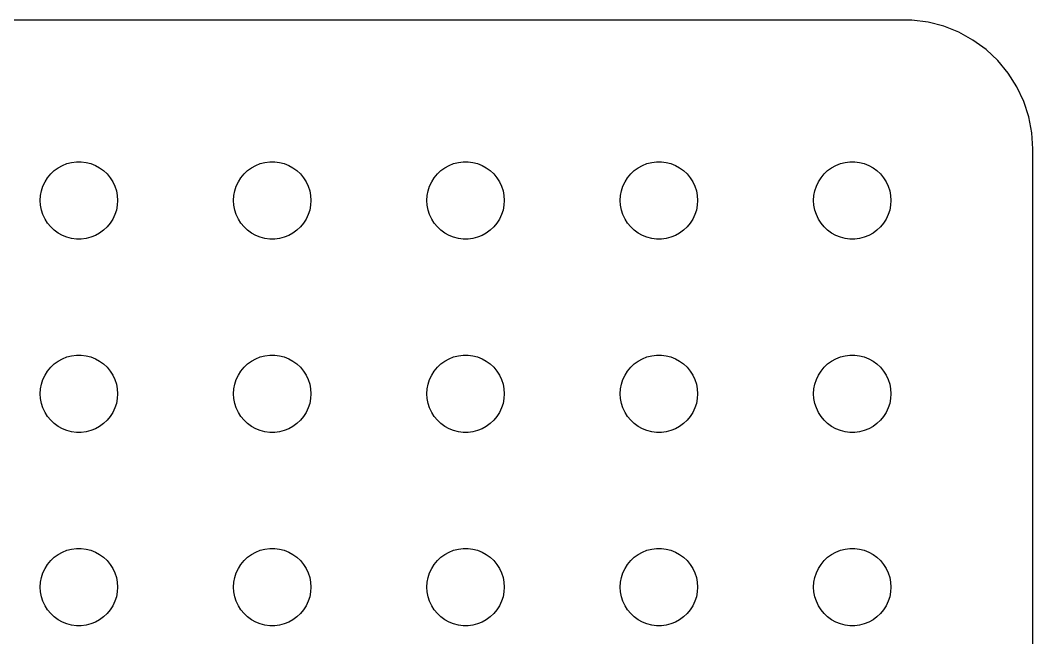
# Model space of a CAD drawing. Header units: metres. Extents: x -74 to 74, y -44 to 44.
# Drawn here: x 35.23 to 74.5, y 20.53 to 44.49 of the extents above; entities that cross this region are included whole.
import ezdxf

# ---------------------------------------------------------------- set-up
doc = ezdxf.new("R2010")
doc.units = ezdxf.units.M

msp = doc.modelspace()

# ---------------------------------------------------------------- linework, layer by layer
for p, q in [((69.8139, 44.4901), (-69.8139, 44.4901)), ((70.4369, 44.4114), (69.8139, 44.4901)), ((71.0451, 44.2553), (70.4369, 44.4114)), ((71.6289, 44.0241), (71.0451, 44.2553)), ((72.1791, 43.7216), (71.6289, 44.0241)), ((72.6871, 43.3526), (72.1791, 43.7216)), ((73.1448, 42.9227), (72.6871, 43.3526)), ((73.5451, 42.4389), (73.1448, 42.9227)), ((73.8815, 41.9088), (73.5451, 42.4389)), ((74.1489, 41.3406), (73.8815, 41.9088)), ((74.3429, 40.7434), (74.1489, 41.3406)), ((74.4606, 40.1267), (74.3429, 40.7434)), ((74.5, 39.5), (74.4606, 40.1267)), ((74.5, -39.5), (74.5, 39.5)), ((36.8613, 38.8572), (37.0365, 38.9266)), ((37.0365, 38.9266), (37.2189, 38.9734)), ((37.2189, 38.9734), (37.4058, 38.997)), ((37.4058, 38.997), (37.5942, 38.997)), ((37.5942, 38.997), (37.7811, 38.9734)), ((37.7811, 38.9734), (37.9635, 38.9266)), ((37.9635, 38.9266), (38.1387, 38.8572)), ((44.3613, 38.8572), (44.5365, 38.9266)), ((44.5365, 38.9266), (44.7189, 38.9734)), ((44.7189, 38.9734), (44.9058, 38.997)), ((44.9058, 38.997), (45.0942, 38.997)), ((45.0942, 38.997), (45.2811, 38.9734)), ((45.2811, 38.9734), (45.4635, 38.9266)), ((45.4635, 38.9266), (45.6387, 38.8572)), ((51.8613, 38.8572), (52.0365, 38.9266)), ((52.0365, 38.9266), (52.2189, 38.9734)), ((52.2189, 38.9734), (52.4058, 38.997)), ((52.4058, 38.997), (52.5942, 38.997)), ((52.5942, 38.997), (52.7811, 38.9734)), ((52.7811, 38.9734), (52.9635, 38.9266)), ((52.9635, 38.9266), (53.1387, 38.8572)), ((59.3613, 38.8572), (59.5365, 38.9266)), ((59.5365, 38.9266), (59.7189, 38.9734)), ((59.7189, 38.9734), (59.9058, 38.997)), ((59.9058, 38.997), (60.0942, 38.997)), ((60.0942, 38.997), (60.2811, 38.9734)), ((60.2811, 38.9734), (60.4635, 38.9266)), ((60.4635, 38.9266), (60.6387, 38.8572)), ((66.8613, 38.8572), (67.0365, 38.9266)), ((67.0365, 38.9266), (67.2189, 38.9734)), ((67.2189, 38.9734), (67.4058, 38.997)), ((67.4058, 38.997), (67.5942, 38.997)), ((67.5942, 38.997), (67.7811, 38.9734)), ((67.7811, 38.9734), (67.9635, 38.9266)), ((67.9635, 38.9266), (68.1387, 38.8572)), ((36.2865, 38.3817), (36.4065, 38.5268)), ((36.4065, 38.5268), (36.5439, 38.6558)), ((36.5439, 38.6558), (36.6963, 38.7665)), ((36.6963, 38.7665), (36.8613, 38.8572)), ((38.1387, 38.8572), (38.3037, 38.7665)), ((38.3037, 38.7665), (38.4561, 38.6558)), ((38.4561, 38.6558), (38.5934, 38.5268)), ((38.5934, 38.5268), (38.7135, 38.3817)), ((43.7865, 38.3817), (43.9065, 38.5268)), ((43.9065, 38.5268), (44.0439, 38.6558)), ((44.0439, 38.6558), (44.1963, 38.7665)), ((44.1963, 38.7665), (44.3613, 38.8572)), ((45.6387, 38.8572), (45.8037, 38.7665)), ((45.8037, 38.7665), (45.9561, 38.6558)), ((45.9561, 38.6558), (46.0934, 38.5268)), ((46.0934, 38.5268), (46.2135, 38.3817)), ((51.2865, 38.3817), (51.4065, 38.5268)), ((51.4065, 38.5268), (51.5439, 38.6558)), ((51.5439, 38.6558), (51.6963, 38.7665)), ((51.6963, 38.7665), (51.8613, 38.8572)), ((53.1387, 38.8572), (53.3037, 38.7665)), ((53.3037, 38.7665), (53.4561, 38.6558)), ((53.4561, 38.6558), (53.5934, 38.5268)), ((53.5934, 38.5268), (53.7135, 38.3817)), ((58.7865, 38.3817), (58.9065, 38.5268)), ((58.9065, 38.5268), (59.0439, 38.6558)), ((59.0439, 38.6558), (59.1963, 38.7665)), ((59.1963, 38.7665), (59.3613, 38.8572)), ((60.6387, 38.8572), (60.8037, 38.7665)), ((60.8037, 38.7665), (60.9561, 38.6558)), ((60.9561, 38.6558), (61.0934, 38.5268)), ((61.0934, 38.5268), (61.2135, 38.3817)), ((66.2865, 38.3817), (66.4065, 38.5268)), ((66.4065, 38.5268), (66.5439, 38.6558)), ((66.5439, 38.6558), (66.6963, 38.7665)), ((66.6963, 38.7665), (66.8613, 38.8572)), ((68.1387, 38.8572), (68.3037, 38.7665)), ((68.3037, 38.7665), (68.4561, 38.6558)), ((68.4561, 38.6558), (68.5934, 38.5268)), ((68.5934, 38.5268), (68.7135, 38.3817)), ((36.1053, 38.0522), (36.1855, 38.2226)), ((36.1855, 38.2226), (36.2865, 38.3817)), ((38.7135, 38.3817), (38.8145, 38.2226)), ((38.8145, 38.2226), (38.8947, 38.0522)), ((43.6053, 38.0522), (43.6855, 38.2226)), ((43.6855, 38.2226), (43.7865, 38.3817)), ((46.2135, 38.3817), (46.3145, 38.2226)), ((46.3145, 38.2226), (46.3947, 38.0522)), ((51.1053, 38.0522), (51.1855, 38.2226)), ((51.1855, 38.2226), (51.2865, 38.3817)), ((53.7135, 38.3817), (53.8145, 38.2226)), ((53.8145, 38.2226), (53.8947, 38.0522)), ((58.6053, 38.0522), (58.6855, 38.2226)), ((58.6855, 38.2226), (58.7865, 38.3817)), ((61.2135, 38.3817), (61.3145, 38.2226)), ((61.3145, 38.2226), (61.3947, 38.0522)), ((66.1053, 38.0522), (66.1855, 38.2226)), ((66.1855, 38.2226), (66.2865, 38.3817)), ((68.7135, 38.3817), (68.8145, 38.2226)), ((68.8145, 38.2226), (68.8947, 38.0522)), ((36.0118, 37.688), (36.0471, 37.873)), ((36.0471, 37.873), (36.1053, 38.0522)), ((38.8947, 38.0522), (38.9529, 37.873)), ((38.9529, 37.873), (38.9882, 37.688)), ((43.5118, 37.688), (43.5471, 37.873)), ((43.5471, 37.873), (43.6053, 38.0522)), ((46.3947, 38.0522), (46.4529, 37.873)), ((46.4529, 37.873), (46.4882, 37.688)), ((51.0118, 37.688), (51.0471, 37.873)), ((51.0471, 37.873), (51.1053, 38.0522)), ((53.8947, 38.0522), (53.9529, 37.873)), ((53.9529, 37.873), (53.9882, 37.688)), ((58.5118, 37.688), (58.5471, 37.873)), ((58.5471, 37.873), (58.6053, 38.0522)), ((61.3947, 38.0522), (61.4529, 37.873)), ((61.4529, 37.873), (61.4882, 37.688)), ((66.0118, 37.688), (66.0471, 37.873)), ((66.0471, 37.873), (66.1053, 38.0522)), ((68.8947, 38.0522), (68.9529, 37.873)), ((68.9529, 37.873), (68.9882, 37.688)), ((36, 37.5), (36.0118, 37.688)), ((36.0118, 37.312), (36, 37.5)), ((36.0471, 37.127), (36.0118, 37.312)), ((38.9882, 37.312), (38.9529, 37.127)), ((38.9882, 37.688), (39, 37.5)), ((39, 37.5), (38.9882, 37.312)), ((43.5, 37.5), (43.5118, 37.688)), ((43.5118, 37.312), (43.5, 37.5)), ((43.5471, 37.127), (43.5118, 37.312)), ((46.4882, 37.312), (46.4529, 37.127)), ((46.4882, 37.688), (46.5, 37.5)), ((46.5, 37.5), (46.4882, 37.312)), ((51, 37.5), (51.0118, 37.688)), ((51.0118, 37.312), (51, 37.5)), ((51.0471, 37.127), (51.0118, 37.312)), ((53.9882, 37.312), (53.9529, 37.127)), ((53.9882, 37.688), (54, 37.5)), ((54, 37.5), (53.9882, 37.312)), ((58.5, 37.5), (58.5118, 37.688)), ((58.5118, 37.312), (58.5, 37.5)), ((58.5471, 37.127), (58.5118, 37.312)), ((61.4882, 37.312), (61.4529, 37.127)), ((61.4882, 37.688), (61.5, 37.5)), ((61.5, 37.5), (61.4882, 37.312)), ((66, 37.5), (66.0118, 37.688)), ((66.0118, 37.312), (66, 37.5)), ((66.0471, 37.127), (66.0118, 37.312)), ((68.9882, 37.312), (68.9529, 37.127)), ((68.9882, 37.688), (69, 37.5)), ((69, 37.5), (68.9882, 37.312)), ((36.1053, 36.9478), (36.0471, 37.127)), ((36.1855, 36.7774), (36.1053, 36.9478)), ((38.8947, 36.9478), (38.8145, 36.7774)), ((38.9529, 37.127), (38.8947, 36.9478)), ((43.6053, 36.9478), (43.5471, 37.127)), ((43.6855, 36.7774), (43.6053, 36.9478)), ((46.3947, 36.9478), (46.3145, 36.7774)), ((46.4529, 37.127), (46.3947, 36.9478)), ((51.1053, 36.9478), (51.0471, 37.127)), ((51.1855, 36.7774), (51.1053, 36.9478)), ((53.8947, 36.9478), (53.8145, 36.7774)), ((53.9529, 37.127), (53.8947, 36.9478)), ((58.6053, 36.9478), (58.5471, 37.127)), ((58.6855, 36.7774), (58.6053, 36.9478)), ((61.3947, 36.9478), (61.3145, 36.7774)), ((61.4529, 37.127), (61.3947, 36.9478)), ((66.1053, 36.9478), (66.0471, 37.127)), ((66.1855, 36.7774), (66.1053, 36.9478)), ((68.8947, 36.9478), (68.8145, 36.7774)), ((68.9529, 37.127), (68.8947, 36.9478)), ((36.2865, 36.6183), (36.1855, 36.7774)), ((36.4065, 36.4732), (36.2865, 36.6183)), ((38.7135, 36.6183), (38.5934, 36.4732)), ((38.8145, 36.7774), (38.7135, 36.6183)), ((43.7865, 36.6183), (43.6855, 36.7774)), ((43.9065, 36.4732), (43.7865, 36.6183)), ((46.2135, 36.6183), (46.0934, 36.4732)), ((46.3145, 36.7774), (46.2135, 36.6183)), ((51.2865, 36.6183), (51.1855, 36.7774)), ((51.4065, 36.4732), (51.2865, 36.6183)), ((53.7135, 36.6183), (53.5934, 36.4732)), ((53.8145, 36.7774), (53.7135, 36.6183)), ((58.7865, 36.6183), (58.6855, 36.7774)), ((58.9065, 36.4732), (58.7865, 36.6183)), ((61.2135, 36.6183), (61.0934, 36.4732)), ((61.3145, 36.7774), (61.2135, 36.6183)), ((66.2865, 36.6183), (66.1855, 36.7774)), ((66.4065, 36.4732), (66.2865, 36.6183)), ((68.7135, 36.6183), (68.5934, 36.4732)), ((68.8145, 36.7774), (68.7135, 36.6183)), ((36.5439, 36.3442), (36.4065, 36.4732)), ((36.6963, 36.2335), (36.5439, 36.3442)), ((36.8613, 36.1428), (36.6963, 36.2335)), ((37.0365, 36.0734), (36.8613, 36.1428)), ((38.1387, 36.1428), (37.9635, 36.0734)), ((38.3037, 36.2335), (38.1387, 36.1428)), ((38.4561, 36.3442), (38.3037, 36.2335)), ((38.5934, 36.4732), (38.4561, 36.3442)), ((44.0439, 36.3442), (43.9065, 36.4732)), ((44.1963, 36.2335), (44.0439, 36.3442)), ((44.3613, 36.1428), (44.1963, 36.2335)), ((44.5365, 36.0734), (44.3613, 36.1428)), ((45.6387, 36.1428), (45.4635, 36.0734)), ((45.8037, 36.2335), (45.6387, 36.1428)), ((45.9561, 36.3442), (45.8037, 36.2335)), ((46.0934, 36.4732), (45.9561, 36.3442)), ((51.5439, 36.3442), (51.4065, 36.4732)), ((51.6963, 36.2335), (51.5439, 36.3442)), ((51.8613, 36.1428), (51.6963, 36.2335)), ((52.0365, 36.0734), (51.8613, 36.1428)), ((53.1387, 36.1428), (52.9635, 36.0734)), ((53.3037, 36.2335), (53.1387, 36.1428)), ((53.4561, 36.3442), (53.3037, 36.2335)), ((53.5934, 36.4732), (53.4561, 36.3442)), ((59.0439, 36.3442), (58.9065, 36.4732)), ((59.1963, 36.2335), (59.0439, 36.3442)), ((59.3613, 36.1428), (59.1963, 36.2335)), ((59.5365, 36.0734), (59.3613, 36.1428)), ((60.6387, 36.1428), (60.4635, 36.0734)), ((60.8037, 36.2335), (60.6387, 36.1428)), ((60.9561, 36.3442), (60.8037, 36.2335)), ((61.0934, 36.4732), (60.9561, 36.3442)), ((66.5439, 36.3442), (66.4065, 36.4732)), ((66.6963, 36.2335), (66.5439, 36.3442)), ((66.8613, 36.1428), (66.6963, 36.2335)), ((67.0365, 36.0734), (66.8613, 36.1428)), ((68.1387, 36.1428), (67.9635, 36.0734)), ((68.3037, 36.2335), (68.1387, 36.1428)), ((68.4561, 36.3442), (68.3037, 36.2335)), ((68.5934, 36.4732), (68.4561, 36.3442)), ((37.2189, 36.0266), (37.0365, 36.0734)), ((37.4058, 36.003), (37.2189, 36.0266)), ((37.5942, 36.003), (37.4058, 36.003)), ((37.7811, 36.0266), (37.5942, 36.003)), ((37.9635, 36.0734), (37.7811, 36.0266)), ((44.7189, 36.0266), (44.5365, 36.0734)), ((44.9058, 36.003), (44.7189, 36.0266)), ((45.0942, 36.003), (44.9058, 36.003)), ((45.2811, 36.0266), (45.0942, 36.003)), ((45.4635, 36.0734), (45.2811, 36.0266)), ((52.2189, 36.0266), (52.0365, 36.0734)), ((52.4058, 36.003), (52.2189, 36.0266)), ((52.5942, 36.003), (52.4058, 36.003)), ((52.7811, 36.0266), (52.5942, 36.003)), ((52.9635, 36.0734), (52.7811, 36.0266)), ((59.7189, 36.0266), (59.5365, 36.0734)), ((59.9058, 36.003), (59.7189, 36.0266)), ((60.0942, 36.003), (59.9058, 36.003)), ((60.2811, 36.0266), (60.0942, 36.003)), ((60.4635, 36.0734), (60.2811, 36.0266)), ((67.2189, 36.0266), (67.0365, 36.0734)), ((67.4058, 36.003), (67.2189, 36.0266)), ((67.5942, 36.003), (67.4058, 36.003)), ((67.7811, 36.0266), (67.5942, 36.003)), ((67.9635, 36.0734), (67.7811, 36.0266)), ((36.8613, 31.3572), (37.0365, 31.4266)), ((37.0365, 31.4266), (37.2189, 31.4734)), ((37.2189, 31.4734), (37.4058, 31.497)), ((37.4058, 31.497), (37.5942, 31.497)), ((37.5942, 31.497), (37.7811, 31.4734)), ((37.7811, 31.4734), (37.9635, 31.4266)), ((37.9635, 31.4266), (38.1387, 31.3572)), ((44.3613, 31.3572), (44.5365, 31.4266)), ((44.5365, 31.4266), (44.7189, 31.4734)), ((44.7189, 31.4734), (44.9058, 31.497)), ((44.9058, 31.497), (45.0942, 31.497)), ((45.0942, 31.497), (45.2811, 31.4734)), ((45.2811, 31.4734), (45.4635, 31.4266)), ((45.4635, 31.4266), (45.6387, 31.3572)), ((51.8613, 31.3572), (52.0365, 31.4266)), ((52.0365, 31.4266), (52.2189, 31.4734)), ((52.2189, 31.4734), (52.4058, 31.497)), ((52.4058, 31.497), (52.5942, 31.497)), ((52.5942, 31.497), (52.7811, 31.4734)), ((52.7811, 31.4734), (52.9635, 31.4266)), ((52.9635, 31.4266), (53.1387, 31.3572)), ((59.3613, 31.3572), (59.5365, 31.4266)), ((59.5365, 31.4266), (59.7189, 31.4734)), ((59.7189, 31.4734), (59.9058, 31.497)), ((59.9058, 31.497), (60.0942, 31.497)), ((60.0942, 31.497), (60.2811, 31.4734)), ((60.2811, 31.4734), (60.4635, 31.4266)), ((60.4635, 31.4266), (60.6387, 31.3572)), ((66.8613, 31.3572), (67.0365, 31.4266)), ((67.0365, 31.4266), (67.2189, 31.4734)), ((67.2189, 31.4734), (67.4058, 31.497)), ((67.4058, 31.497), (67.5942, 31.497)), ((67.5942, 31.497), (67.7811, 31.4734)), ((67.7811, 31.4734), (67.9635, 31.4266)), ((67.9635, 31.4266), (68.1387, 31.3572)), ((36.4065, 31.0268), (36.5439, 31.1558)), ((36.5439, 31.1558), (36.6963, 31.2665)), ((36.6963, 31.2665), (36.8613, 31.3572)), ((38.1387, 31.3572), (38.3037, 31.2665)), ((38.3037, 31.2665), (38.4561, 31.1558)), ((38.4561, 31.1558), (38.5934, 31.0268)), ((43.9065, 31.0268), (44.0439, 31.1558)), ((44.0439, 31.1558), (44.1963, 31.2665)), ((44.1963, 31.2665), (44.3613, 31.3572)), ((45.6387, 31.3572), (45.8037, 31.2665)), ((45.8037, 31.2665), (45.9561, 31.1558)), ((45.9561, 31.1558), (46.0934, 31.0268)), ((51.4065, 31.0268), (51.5439, 31.1558)), ((51.5439, 31.1558), (51.6963, 31.2665)), ((51.6963, 31.2665), (51.8613, 31.3572)), ((53.1387, 31.3572), (53.3037, 31.2665)), ((53.3037, 31.2665), (53.4561, 31.1558)), ((53.4561, 31.1558), (53.5934, 31.0268)), ((58.9065, 31.0268), (59.0439, 31.1558)), ((59.0439, 31.1558), (59.1963, 31.2665)), ((59.1963, 31.2665), (59.3613, 31.3572)), ((60.6387, 31.3572), (60.8037, 31.2665)), ((60.8037, 31.2665), (60.9561, 31.1558)), ((60.9561, 31.1558), (61.0934, 31.0268)), ((66.4065, 31.0268), (66.5439, 31.1558)), ((66.5439, 31.1558), (66.6963, 31.2665)), ((66.6963, 31.2665), (66.8613, 31.3572)), ((68.1387, 31.3572), (68.3037, 31.2665)), ((68.3037, 31.2665), (68.4561, 31.1558)), ((68.4561, 31.1558), (68.5934, 31.0268)), ((36.1053, 30.5522), (36.1855, 30.7226)), ((36.1855, 30.7226), (36.2865, 30.8817)), ((36.2865, 30.8817), (36.4065, 31.0268)), ((38.5934, 31.0268), (38.7135, 30.8817)), ((38.7135, 30.8817), (38.8145, 30.7226)), ((38.8145, 30.7226), (38.8947, 30.5522)), ((43.6053, 30.5522), (43.6855, 30.7226)), ((43.6855, 30.7226), (43.7865, 30.8817)), ((43.7865, 30.8817), (43.9065, 31.0268)), ((46.0934, 31.0268), (46.2135, 30.8817)), ((46.2135, 30.8817), (46.3145, 30.7226)), ((46.3145, 30.7226), (46.3947, 30.5522)), ((51.1053, 30.5522), (51.1855, 30.7226)), ((51.1855, 30.7226), (51.2865, 30.8817)), ((51.2865, 30.8817), (51.4065, 31.0268)), ((53.5934, 31.0268), (53.7135, 30.8817)), ((53.7135, 30.8817), (53.8145, 30.7226)), ((53.8145, 30.7226), (53.8947, 30.5522)), ((58.6053, 30.5522), (58.6855, 30.7226)), ((58.6855, 30.7226), (58.7865, 30.8817)), ((58.7865, 30.8817), (58.9065, 31.0268)), ((61.0934, 31.0268), (61.2135, 30.8817)), ((61.2135, 30.8817), (61.3145, 30.7226)), ((61.3145, 30.7226), (61.3947, 30.5522)), ((66.1053, 30.5522), (66.1855, 30.7226)), ((66.1855, 30.7226), (66.2865, 30.8817)), ((66.2865, 30.8817), (66.4065, 31.0268)), ((68.5934, 31.0268), (68.7135, 30.8817)), ((68.7135, 30.8817), (68.8145, 30.7226)), ((68.8145, 30.7226), (68.8947, 30.5522)), ((36.0118, 30.188), (36.0471, 30.373)), ((36.0471, 30.373), (36.1053, 30.5522)), ((38.8947, 30.5522), (38.9529, 30.373)), ((38.9529, 30.373), (38.9882, 30.188)), ((43.5118, 30.188), (43.5471, 30.373)), ((43.5471, 30.373), (43.6053, 30.5522)), ((46.3947, 30.5522), (46.4529, 30.373)), ((46.4529, 30.373), (46.4882, 30.188)), ((51.0118, 30.188), (51.0471, 30.373)), ((51.0471, 30.373), (51.1053, 30.5522)), ((53.8947, 30.5522), (53.9529, 30.373)), ((53.9529, 30.373), (53.9882, 30.188)), ((58.5118, 30.188), (58.5471, 30.373)), ((58.5471, 30.373), (58.6053, 30.5522)), ((61.3947, 30.5522), (61.4529, 30.373)), ((61.4529, 30.373), (61.4882, 30.188)), ((66.0118, 30.188), (66.0471, 30.373)), ((66.0471, 30.373), (66.1053, 30.5522)), ((68.8947, 30.5522), (68.9529, 30.373)), ((68.9529, 30.373), (68.9882, 30.188)), ((36, 30), (36.0118, 30.188)), ((36.0118, 29.812), (36, 30)), ((38.9882, 30.188), (39, 30)), ((39, 30), (38.9882, 29.812)), ((43.5, 30), (43.5118, 30.188)), ((43.5118, 29.812), (43.5, 30)), ((46.4882, 30.188), (46.5, 30)), ((46.5, 30), (46.4882, 29.812)), ((51, 30), (51.0118, 30.188)), ((51.0118, 29.812), (51, 30)), ((53.9882, 30.188), (54, 30)), ((54, 30), (53.9882, 29.812)), ((58.5, 30), (58.5118, 30.188)), ((58.5118, 29.812), (58.5, 30)), ((61.4882, 30.188), (61.5, 30)), ((61.5, 30), (61.4882, 29.812)), ((66, 30), (66.0118, 30.188)), ((66.0118, 29.812), (66, 30)), ((68.9882, 30.188), (69, 30)), ((69, 30), (68.9882, 29.812)), ((36.0471, 29.627), (36.0118, 29.812)), ((36.1053, 29.4478), (36.0471, 29.627)), ((38.9529, 29.627), (38.8947, 29.4478)), ((38.9882, 29.812), (38.9529, 29.627)), ((43.5471, 29.627), (43.5118, 29.812)), ((43.6053, 29.4478), (43.5471, 29.627)), ((46.4529, 29.627), (46.3947, 29.4478)), ((46.4882, 29.812), (46.4529, 29.627)), ((51.0471, 29.627), (51.0118, 29.812)), ((51.1053, 29.4478), (51.0471, 29.627)), ((53.9529, 29.627), (53.8947, 29.4478)), ((53.9882, 29.812), (53.9529, 29.627)), ((58.5471, 29.627), (58.5118, 29.812)), ((58.6053, 29.4478), (58.5471, 29.627)), ((61.4529, 29.627), (61.3947, 29.4478)), ((61.4882, 29.812), (61.4529, 29.627)), ((66.0471, 29.627), (66.0118, 29.812)), ((66.1053, 29.4478), (66.0471, 29.627)), ((68.9529, 29.627), (68.8947, 29.4478)), ((68.9882, 29.812), (68.9529, 29.627)), ((36.1855, 29.2774), (36.1053, 29.4478)), ((36.2865, 29.1183), (36.1855, 29.2774)), ((36.4065, 28.9732), (36.2865, 29.1183)), ((38.7135, 29.1183), (38.5934, 28.9732)), ((38.8145, 29.2774), (38.7135, 29.1183)), ((38.8947, 29.4478), (38.8145, 29.2774)), ((43.6855, 29.2774), (43.6053, 29.4478)), ((43.7865, 29.1183), (43.6855, 29.2774)), ((43.9065, 28.9732), (43.7865, 29.1183)), ((46.2135, 29.1183), (46.0934, 28.9732)), ((46.3145, 29.2774), (46.2135, 29.1183)), ((46.3947, 29.4478), (46.3145, 29.2774)), ((51.1855, 29.2774), (51.1053, 29.4478)), ((51.2865, 29.1183), (51.1855, 29.2774)), ((51.4065, 28.9732), (51.2865, 29.1183)), ((53.7135, 29.1183), (53.5934, 28.9732)), ((53.8145, 29.2774), (53.7135, 29.1183)), ((53.8947, 29.4478), (53.8145, 29.2774)), ((58.6855, 29.2774), (58.6053, 29.4478)), ((58.7865, 29.1183), (58.6855, 29.2774)), ((58.9065, 28.9732), (58.7865, 29.1183)), ((61.2135, 29.1183), (61.0934, 28.9732)), ((61.3145, 29.2774), (61.2135, 29.1183)), ((61.3947, 29.4478), (61.3145, 29.2774)), ((66.1855, 29.2774), (66.1053, 29.4478)), ((66.2865, 29.1183), (66.1855, 29.2774)), ((66.4065, 28.9732), (66.2865, 29.1183)), ((68.7135, 29.1183), (68.5934, 28.9732)), ((68.8145, 29.2774), (68.7135, 29.1183)), ((68.8947, 29.4478), (68.8145, 29.2774)), ((36.5439, 28.8442), (36.4065, 28.9732)), ((36.6963, 28.7335), (36.5439, 28.8442)), ((36.8613, 28.6427), (36.6963, 28.7335)), ((38.3037, 28.7335), (38.1387, 28.6427)), ((38.4561, 28.8442), (38.3037, 28.7335)), ((38.5934, 28.9732), (38.4561, 28.8442)), ((44.0439, 28.8442), (43.9065, 28.9732)), ((44.1963, 28.7335), (44.0439, 28.8442)), ((44.3613, 28.6427), (44.1963, 28.7335)), ((45.8037, 28.7335), (45.6387, 28.6427)), ((45.9561, 28.8442), (45.8037, 28.7335)), ((46.0934, 28.9732), (45.9561, 28.8442)), ((51.5439, 28.8442), (51.4065, 28.9732)), ((51.6963, 28.7335), (51.5439, 28.8442)), ((51.8613, 28.6427), (51.6963, 28.7335)), ((53.3037, 28.7335), (53.1387, 28.6427)), ((53.4561, 28.8442), (53.3037, 28.7335)), ((53.5934, 28.9732), (53.4561, 28.8442)), ((59.0439, 28.8442), (58.9065, 28.9732)), ((59.1963, 28.7335), (59.0439, 28.8442)), ((59.3613, 28.6427), (59.1963, 28.7335)), ((60.8037, 28.7335), (60.6387, 28.6427)), ((60.9561, 28.8442), (60.8037, 28.7335)), ((61.0934, 28.9732), (60.9561, 28.8442)), ((66.5439, 28.8442), (66.4065, 28.9732)), ((66.6963, 28.7335), (66.5439, 28.8442)), ((66.8613, 28.6427), (66.6963, 28.7335)), ((68.3037, 28.7335), (68.1387, 28.6427)), ((68.4561, 28.8442), (68.3037, 28.7335)), ((68.5934, 28.9732), (68.4561, 28.8442)), ((37.0365, 28.5734), (36.8613, 28.6427)), ((37.2189, 28.5266), (37.0365, 28.5734)), ((37.4058, 28.503), (37.2189, 28.5266)), ((37.5942, 28.503), (37.4058, 28.503)), ((37.7811, 28.5266), (37.5942, 28.503)), ((37.9635, 28.5734), (37.7811, 28.5266)), ((38.1387, 28.6427), (37.9635, 28.5734)), ((44.5365, 28.5734), (44.3613, 28.6427)), ((44.7189, 28.5266), (44.5365, 28.5734)), ((44.9058, 28.503), (44.7189, 28.5266)), ((45.0942, 28.503), (44.9058, 28.503)), ((45.2811, 28.5266), (45.0942, 28.503)), ((45.4635, 28.5734), (45.2811, 28.5266)), ((45.6387, 28.6427), (45.4635, 28.5734)), ((52.0365, 28.5734), (51.8613, 28.6427)), ((52.2189, 28.5266), (52.0365, 28.5734)), ((52.4058, 28.503), (52.2189, 28.5266)), ((52.5942, 28.503), (52.4058, 28.503)), ((52.7811, 28.5266), (52.5942, 28.503)), ((52.9635, 28.5734), (52.7811, 28.5266)), ((53.1387, 28.6427), (52.9635, 28.5734)), ((59.5365, 28.5734), (59.3613, 28.6427)), ((59.7189, 28.5266), (59.5365, 28.5734)), ((59.9058, 28.503), (59.7189, 28.5266)), ((60.0942, 28.503), (59.9058, 28.503)), ((60.2811, 28.5266), (60.0942, 28.503)), ((60.4635, 28.5734), (60.2811, 28.5266)), ((60.6387, 28.6427), (60.4635, 28.5734)), ((67.0365, 28.5734), (66.8613, 28.6427)), ((67.2189, 28.5266), (67.0365, 28.5734)), ((67.4058, 28.503), (67.2189, 28.5266)), ((67.5942, 28.503), (67.4058, 28.503)), ((67.7811, 28.5266), (67.5942, 28.503)), ((67.9635, 28.5734), (67.7811, 28.5266)), ((68.1387, 28.6427), (67.9635, 28.5734)), ((37.0365, 23.9266), (37.2189, 23.9734)), ((37.2189, 23.9734), (37.4058, 23.997)), ((37.4058, 23.997), (37.5942, 23.997)), ((37.5942, 23.997), (37.7811, 23.9734)), ((37.7811, 23.9734), (37.9635, 23.9266)), ((44.5365, 23.9266), (44.7189, 23.9734)), ((44.7189, 23.9734), (44.9058, 23.997)), ((44.9058, 23.997), (45.0942, 23.997)), ((45.0942, 23.997), (45.2811, 23.9734)), ((45.2811, 23.9734), (45.4635, 23.9266)), ((52.0365, 23.9266), (52.2189, 23.9734)), ((52.2189, 23.9734), (52.4058, 23.997)), ((52.4058, 23.997), (52.5942, 23.997)), ((52.5942, 23.997), (52.7811, 23.9734)), ((52.7811, 23.9734), (52.9635, 23.9266)), ((59.5365, 23.9266), (59.7189, 23.9734)), ((59.7189, 23.9734), (59.9058, 23.997)), ((59.9058, 23.997), (60.0942, 23.997)), ((60.0942, 23.997), (60.2811, 23.9734)), ((60.2811, 23.9734), (60.4635, 23.9266)), ((67.0365, 23.9266), (67.2189, 23.9734)), ((67.2189, 23.9734), (67.4058, 23.997)), ((67.4058, 23.997), (67.5942, 23.997)), ((67.5942, 23.997), (67.7811, 23.9734)), ((67.7811, 23.9734), (67.9635, 23.9266)), ((36.4065, 23.5268), (36.5439, 23.6558)), ((36.5439, 23.6558), (36.6963, 23.7665)), ((36.6963, 23.7665), (36.8613, 23.8572)), ((36.8613, 23.8572), (37.0365, 23.9266)), ((37.9635, 23.9266), (38.1387, 23.8572)), ((38.1387, 23.8572), (38.3037, 23.7665)), ((38.3037, 23.7665), (38.4561, 23.6558)), ((38.4561, 23.6558), (38.5934, 23.5268)), ((43.9065, 23.5268), (44.0439, 23.6558)), ((44.0439, 23.6558), (44.1963, 23.7665)), ((44.1963, 23.7665), (44.3613, 23.8572)), ((44.3613, 23.8572), (44.5365, 23.9266)), ((45.4635, 23.9266), (45.6387, 23.8572)), ((45.6387, 23.8572), (45.8037, 23.7665)), ((45.8037, 23.7665), (45.9561, 23.6558)), ((45.9561, 23.6558), (46.0934, 23.5268)), ((51.4065, 23.5268), (51.5439, 23.6558)), ((51.5439, 23.6558), (51.6963, 23.7665)), ((51.6963, 23.7665), (51.8613, 23.8572)), ((51.8613, 23.8572), (52.0365, 23.9266)), ((52.9635, 23.9266), (53.1387, 23.8572)), ((53.1387, 23.8572), (53.3037, 23.7665)), ((53.3037, 23.7665), (53.4561, 23.6558)), ((53.4561, 23.6558), (53.5934, 23.5268)), ((58.9065, 23.5268), (59.0439, 23.6558)), ((59.0439, 23.6558), (59.1963, 23.7665)), ((59.1963, 23.7665), (59.3613, 23.8572)), ((59.3613, 23.8572), (59.5365, 23.9266)), ((60.4635, 23.9266), (60.6387, 23.8572)), ((60.6387, 23.8572), (60.8037, 23.7665)), ((60.8037, 23.7665), (60.9561, 23.6558)), ((60.9561, 23.6558), (61.0934, 23.5268)), ((66.4065, 23.5268), (66.5439, 23.6558)), ((66.5439, 23.6558), (66.6963, 23.7665)), ((66.6963, 23.7665), (66.8613, 23.8572)), ((66.8613, 23.8572), (67.0365, 23.9266)), ((67.9635, 23.9266), (68.1387, 23.8572)), ((68.1387, 23.8572), (68.3037, 23.7665)), ((68.3037, 23.7665), (68.4561, 23.6558)), ((68.4561, 23.6558), (68.5934, 23.5268)), ((36.1053, 23.0522), (36.1855, 23.2226)), ((36.1855, 23.2226), (36.2865, 23.3817)), ((36.2865, 23.3817), (36.4065, 23.5268)), ((38.5934, 23.5268), (38.7135, 23.3817)), ((38.7135, 23.3817), (38.8145, 23.2226)), ((38.8145, 23.2226), (38.8947, 23.0522)), ((43.6053, 23.0522), (43.6855, 23.2226)), ((43.6855, 23.2226), (43.7865, 23.3817)), ((43.7865, 23.3817), (43.9065, 23.5268)), ((46.0934, 23.5268), (46.2135, 23.3817)), ((46.2135, 23.3817), (46.3145, 23.2226)), ((46.3145, 23.2226), (46.3947, 23.0522)), ((51.1053, 23.0522), (51.1855, 23.2226)), ((51.1855, 23.2226), (51.2865, 23.3817)), ((51.2865, 23.3817), (51.4065, 23.5268)), ((53.5934, 23.5268), (53.7135, 23.3817)), ((53.7135, 23.3817), (53.8145, 23.2226)), ((53.8145, 23.2226), (53.8947, 23.0522)), ((58.6053, 23.0522), (58.6855, 23.2226)), ((58.6855, 23.2226), (58.7865, 23.3817)), ((58.7865, 23.3817), (58.9065, 23.5268)), ((61.0934, 23.5268), (61.2135, 23.3817)), ((61.2135, 23.3817), (61.3145, 23.2226)), ((61.3145, 23.2226), (61.3947, 23.0522)), ((66.1053, 23.0522), (66.1855, 23.2226)), ((66.1855, 23.2226), (66.2865, 23.3817)), ((66.2865, 23.3817), (66.4065, 23.5268)), ((68.5934, 23.5268), (68.7135, 23.3817)), ((68.7135, 23.3817), (68.8145, 23.2226)), ((68.8145, 23.2226), (68.8947, 23.0522)), ((36.0118, 22.688), (36.0471, 22.873)), ((36.0471, 22.873), (36.1053, 23.0522)), ((38.8947, 23.0522), (38.9529, 22.873)), ((38.9529, 22.873), (38.9882, 22.688)), ((43.5118, 22.688), (43.5471, 22.873)), ((43.5471, 22.873), (43.6053, 23.0522)), ((46.3947, 23.0522), (46.4529, 22.873)), ((46.4529, 22.873), (46.4882, 22.688)), ((51.0118, 22.688), (51.0471, 22.873)), ((51.0471, 22.873), (51.1053, 23.0522)), ((53.8947, 23.0522), (53.9529, 22.873)), ((53.9529, 22.873), (53.9882, 22.688)), ((58.5118, 22.688), (58.5471, 22.873)), ((58.5471, 22.873), (58.6053, 23.0522)), ((61.3947, 23.0522), (61.4529, 22.873)), ((61.4529, 22.873), (61.4882, 22.688)), ((66.0118, 22.688), (66.0471, 22.873)), ((66.0471, 22.873), (66.1053, 23.0522)), ((68.8947, 23.0522), (68.9529, 22.873)), ((68.9529, 22.873), (68.9882, 22.688)), ((36, 22.5), (36.0118, 22.688)), ((36.0118, 22.312), (36, 22.5)), ((38.9882, 22.688), (39, 22.5)), ((39, 22.5), (38.9882, 22.312)), ((43.5, 22.5), (43.5118, 22.688)), ((43.5118, 22.312), (43.5, 22.5)), ((46.4882, 22.688), (46.5, 22.5)), ((46.5, 22.5), (46.4882, 22.312)), ((51, 22.5), (51.0118, 22.688)), ((51.0118, 22.312), (51, 22.5)), ((53.9882, 22.688), (54, 22.5)), ((54, 22.5), (53.9882, 22.312)), ((58.5, 22.5), (58.5118, 22.688)), ((58.5118, 22.312), (58.5, 22.5)), ((61.4882, 22.688), (61.5, 22.5)), ((61.5, 22.5), (61.4882, 22.312)), ((66, 22.5), (66.0118, 22.688)), ((66.0118, 22.312), (66, 22.5)), ((68.9882, 22.688), (69, 22.5)), ((69, 22.5), (68.9882, 22.312)), ((36.0471, 22.127), (36.0118, 22.312)), ((36.1053, 21.9478), (36.0471, 22.127)), ((38.9529, 22.127), (38.8947, 21.9478)), ((38.9882, 22.312), (38.9529, 22.127)), ((43.5471, 22.127), (43.5118, 22.312)), ((43.6053, 21.9478), (43.5471, 22.127)), ((46.4529, 22.127), (46.3947, 21.9478)), ((46.4882, 22.312), (46.4529, 22.127)), ((51.0471, 22.127), (51.0118, 22.312)), ((51.1053, 21.9478), (51.0471, 22.127)), ((53.9529, 22.127), (53.8947, 21.9478)), ((53.9882, 22.312), (53.9529, 22.127)), ((58.5471, 22.127), (58.5118, 22.312)), ((58.6053, 21.9478), (58.5471, 22.127)), ((61.4529, 22.127), (61.3947, 21.9478)), ((61.4882, 22.312), (61.4529, 22.127)), ((66.0471, 22.127), (66.0118, 22.312)), ((66.1053, 21.9478), (66.0471, 22.127)), ((68.9529, 22.127), (68.8947, 21.9478)), ((68.9882, 22.312), (68.9529, 22.127)), ((36.1855, 21.7774), (36.1053, 21.9478)), ((36.2865, 21.6183), (36.1855, 21.7774)), ((36.4065, 21.4732), (36.2865, 21.6183)), ((38.7135, 21.6183), (38.5934, 21.4732)), ((38.8145, 21.7774), (38.7135, 21.6183)), ((38.8947, 21.9478), (38.8145, 21.7774)), ((43.6855, 21.7774), (43.6053, 21.9478)), ((43.7865, 21.6183), (43.6855, 21.7774)), ((43.9065, 21.4732), (43.7865, 21.6183)), ((46.2135, 21.6183), (46.0934, 21.4732)), ((46.3145, 21.7774), (46.2135, 21.6183)), ((46.3947, 21.9478), (46.3145, 21.7774)), ((51.1855, 21.7774), (51.1053, 21.9478)), ((51.2865, 21.6183), (51.1855, 21.7774)), ((51.4065, 21.4732), (51.2865, 21.6183)), ((53.7135, 21.6183), (53.5934, 21.4732)), ((53.8145, 21.7774), (53.7135, 21.6183)), ((53.8947, 21.9478), (53.8145, 21.7774)), ((58.6855, 21.7774), (58.6053, 21.9478)), ((58.7865, 21.6183), (58.6855, 21.7774)), ((58.9065, 21.4732), (58.7865, 21.6183)), ((61.2135, 21.6183), (61.0934, 21.4732)), ((61.3145, 21.7774), (61.2135, 21.6183)), ((61.3947, 21.9478), (61.3145, 21.7774)), ((66.1855, 21.7774), (66.1053, 21.9478)), ((66.2865, 21.6183), (66.1855, 21.7774)), ((66.4065, 21.4732), (66.2865, 21.6183)), ((68.7135, 21.6183), (68.5934, 21.4732)), ((68.8145, 21.7774), (68.7135, 21.6183)), ((68.8947, 21.9478), (68.8145, 21.7774)), ((36.5439, 21.3442), (36.4065, 21.4732)), ((36.6963, 21.2335), (36.5439, 21.3442)), ((36.8613, 21.1427), (36.6963, 21.2335)), ((38.3037, 21.2335), (38.1387, 21.1427)), ((38.4561, 21.3442), (38.3037, 21.2335)), ((38.5934, 21.4732), (38.4561, 21.3442)), ((44.0439, 21.3442), (43.9065, 21.4732)), ((44.1963, 21.2335), (44.0439, 21.3442)), ((44.3613, 21.1427), (44.1963, 21.2335)), ((45.8037, 21.2335), (45.6387, 21.1427)), ((45.9561, 21.3442), (45.8037, 21.2335)), ((46.0934, 21.4732), (45.9561, 21.3442)), ((51.5439, 21.3442), (51.4065, 21.4732)), ((51.6963, 21.2335), (51.5439, 21.3442)), ((51.8613, 21.1427), (51.6963, 21.2335)), ((53.3037, 21.2335), (53.1387, 21.1427)), ((53.4561, 21.3442), (53.3037, 21.2335)), ((53.5934, 21.4732), (53.4561, 21.3442)), ((59.0439, 21.3442), (58.9065, 21.4732)), ((59.1963, 21.2335), (59.0439, 21.3442)), ((59.3613, 21.1427), (59.1963, 21.2335)), ((60.8037, 21.2335), (60.6387, 21.1427)), ((60.9561, 21.3442), (60.8037, 21.2335)), ((61.0934, 21.4732), (60.9561, 21.3442)), ((66.5439, 21.3442), (66.4065, 21.4732)), ((66.6963, 21.2335), (66.5439, 21.3442)), ((66.8613, 21.1427), (66.6963, 21.2335)), ((68.3037, 21.2335), (68.1387, 21.1427)), ((68.4561, 21.3442), (68.3037, 21.2335)), ((68.5934, 21.4732), (68.4561, 21.3442)), ((37.0365, 21.0734), (36.8613, 21.1427)), ((37.2189, 21.0266), (37.0365, 21.0734)), ((37.4058, 21.003), (37.2189, 21.0266)), ((37.5942, 21.003), (37.4058, 21.003)), ((37.7811, 21.0266), (37.5942, 21.003)), ((37.9635, 21.0734), (37.7811, 21.0266)), ((38.1387, 21.1427), (37.9635, 21.0734)), ((44.5365, 21.0734), (44.3613, 21.1427)), ((44.7189, 21.0266), (44.5365, 21.0734)), ((44.9058, 21.003), (44.7189, 21.0266)), ((45.0942, 21.003), (44.9058, 21.003)), ((45.2811, 21.0266), (45.0942, 21.003)), ((45.4635, 21.0734), (45.2811, 21.0266)), ((45.6387, 21.1427), (45.4635, 21.0734)), ((52.0365, 21.0734), (51.8613, 21.1427)), ((52.2189, 21.0266), (52.0365, 21.0734)), ((52.4058, 21.003), (52.2189, 21.0266)), ((52.5942, 21.003), (52.4058, 21.003)), ((52.7811, 21.0266), (52.5942, 21.003)), ((52.9635, 21.0734), (52.7811, 21.0266)), ((53.1387, 21.1427), (52.9635, 21.0734)), ((59.5365, 21.0734), (59.3613, 21.1427)), ((59.7189, 21.0266), (59.5365, 21.0734)), ((59.9058, 21.003), (59.7189, 21.0266)), ((60.0942, 21.003), (59.9058, 21.003)), ((60.2811, 21.0266), (60.0942, 21.003)), ((60.4635, 21.0734), (60.2811, 21.0266)), ((60.6387, 21.1427), (60.4635, 21.0734)), ((67.0365, 21.0734), (66.8613, 21.1427)), ((67.2189, 21.0266), (67.0365, 21.0734)), ((67.4058, 21.003), (67.2189, 21.0266)), ((67.5942, 21.003), (67.4058, 21.003)), ((67.7811, 21.0266), (67.5942, 21.003)), ((67.9635, 21.0734), (67.7811, 21.0266)), ((68.1387, 21.1427), (67.9635, 21.0734))]:
    msp.add_line(p, q)

doc.saveas('drawing.dxf')
